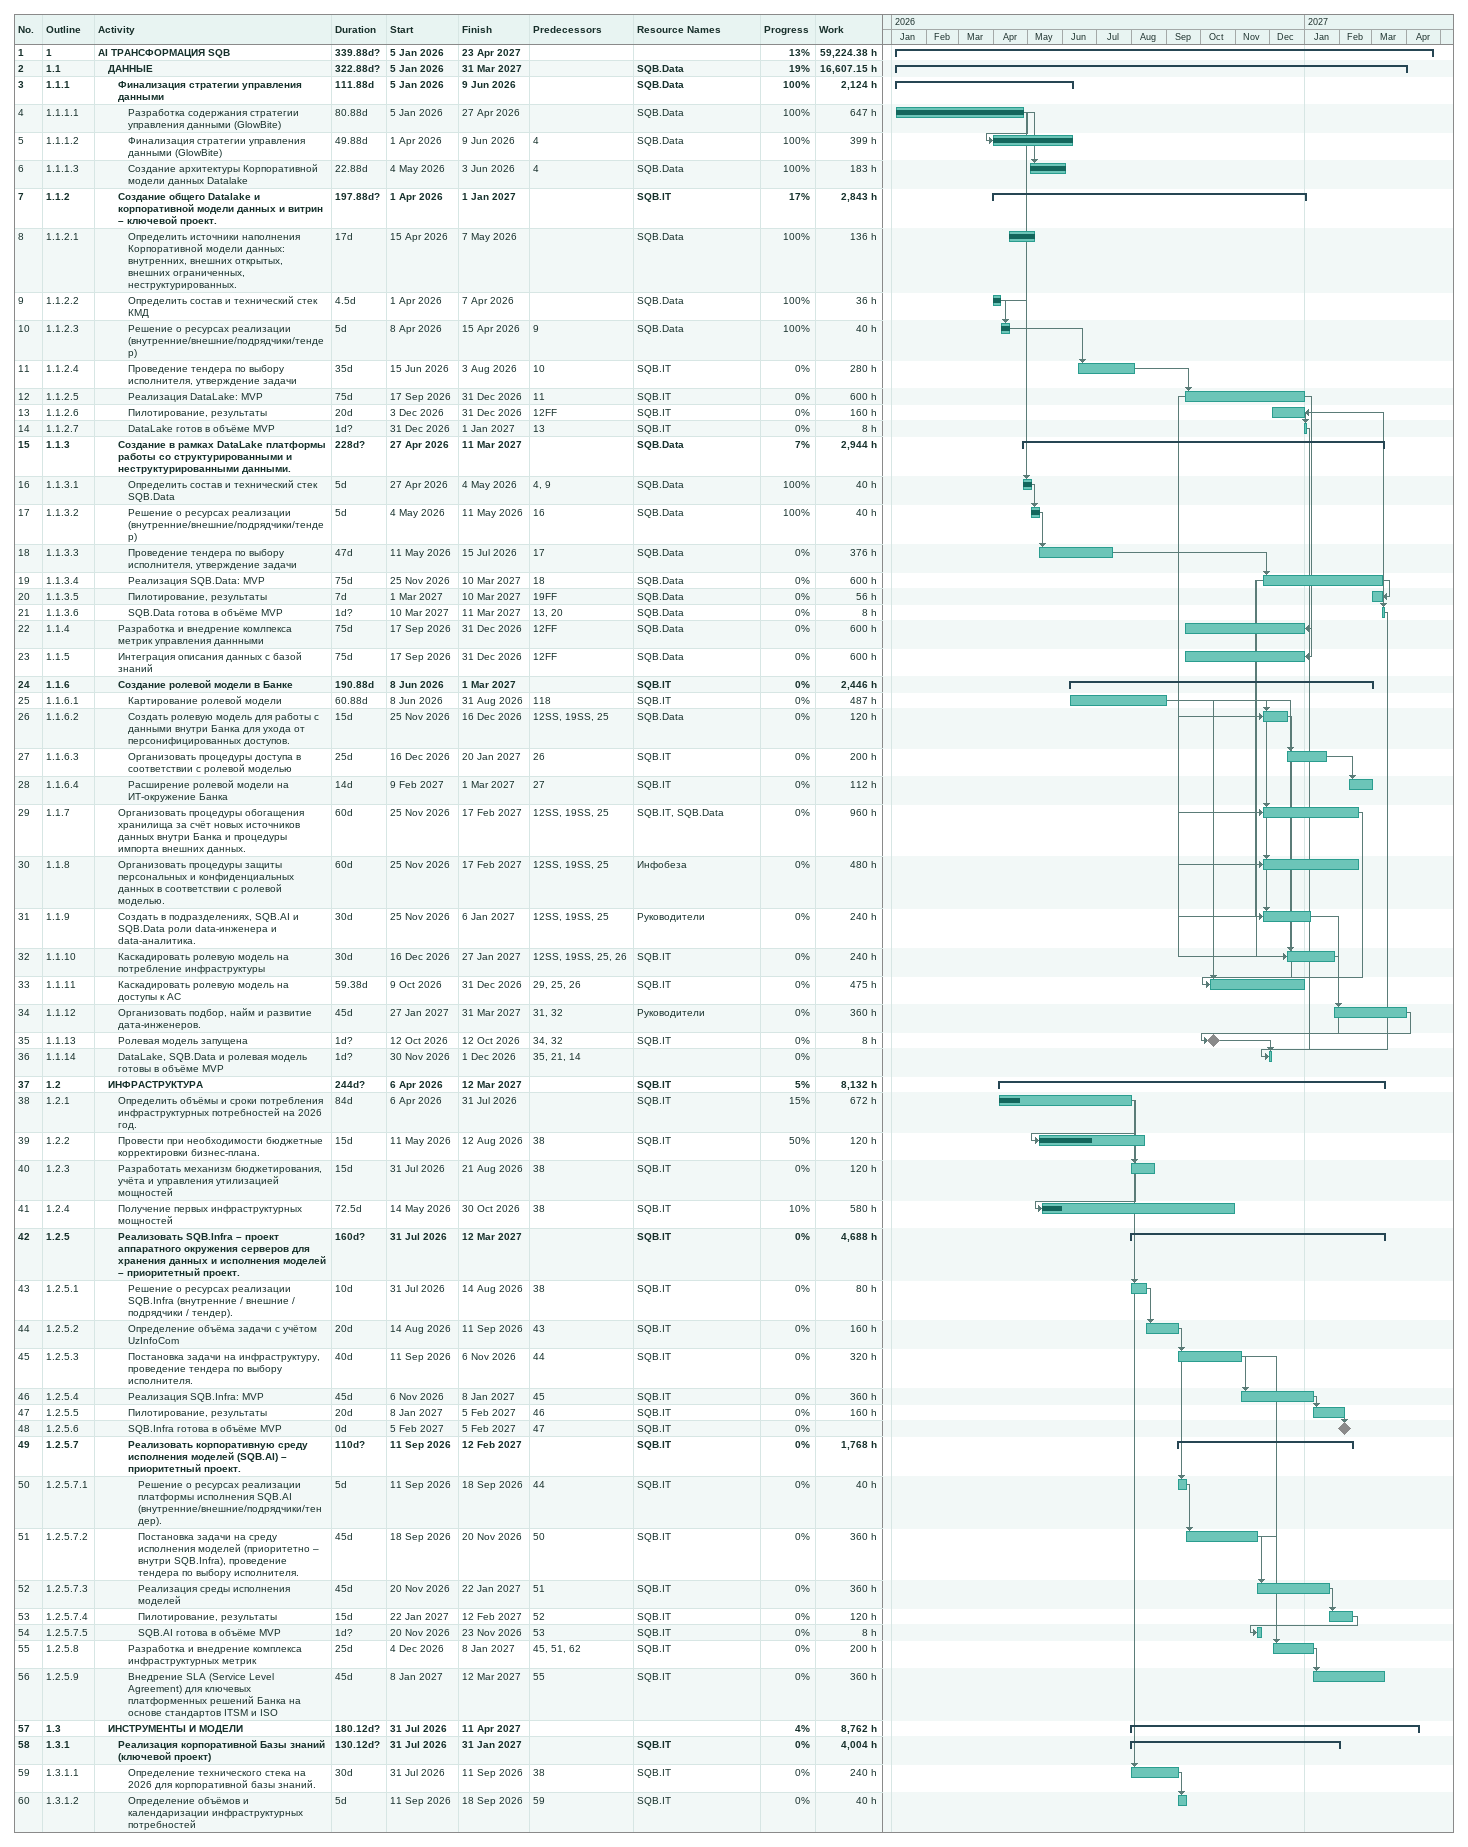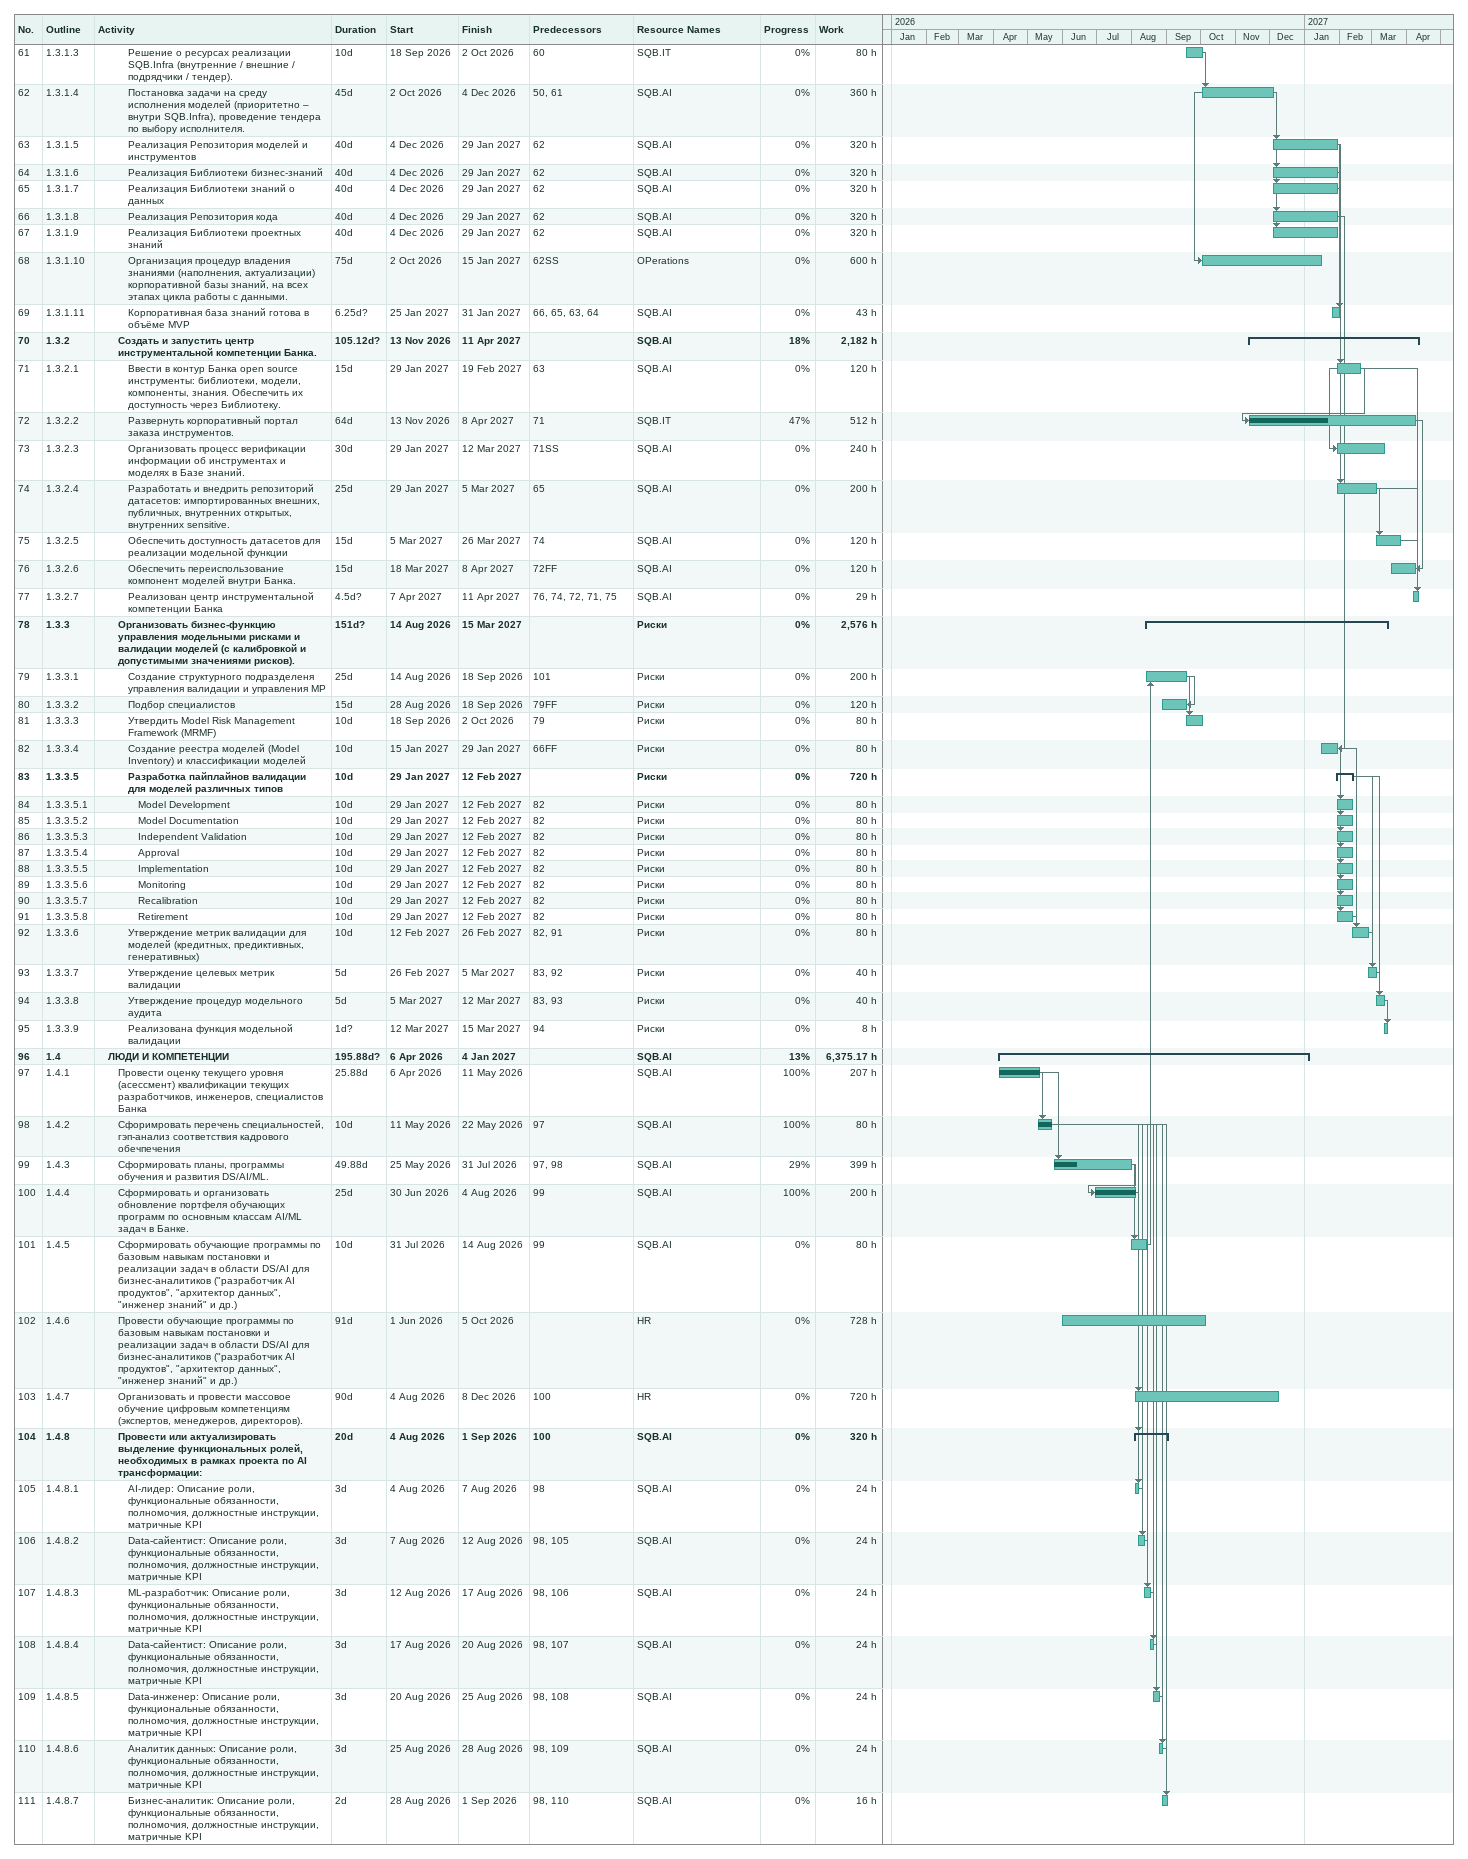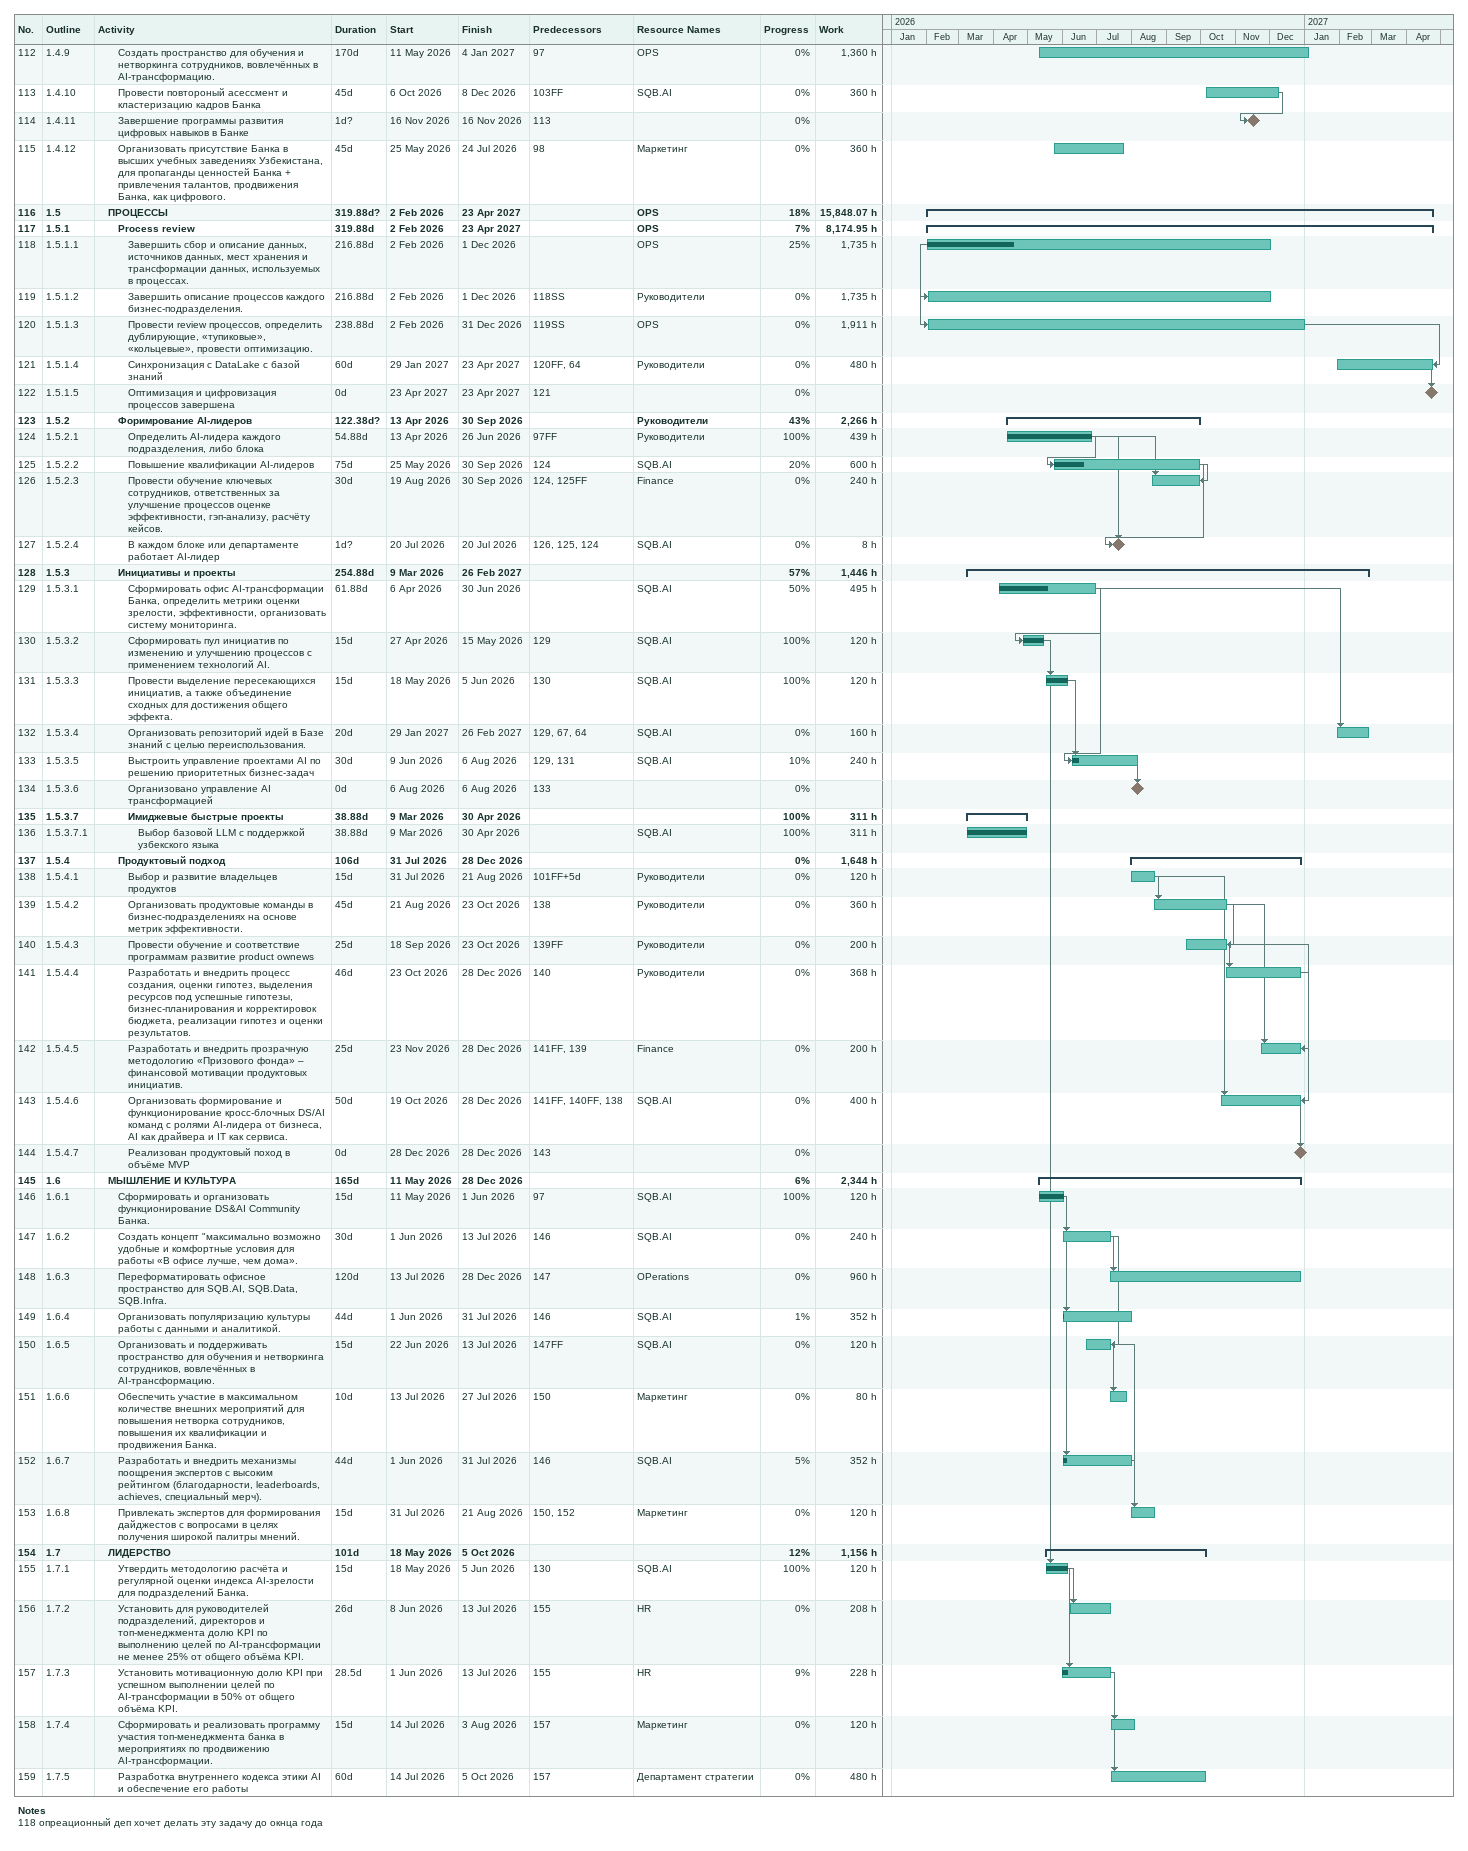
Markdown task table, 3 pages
| ID | WBS | Task | Duration | Start | Finish | Predecessors | Resources | % complete | Work (h) |
|---|---|---|---|---|---|---|---|---|---|
| 1 | 1 | **AI ТРАНСФОРМАЦИЯ SQB** | 339.88d? | 2026-01-05 | 2027-04-23 |  |  | 13 | 59224.38 |
| 2 | 1.1 | **ДАННЫЕ** | 322.88d? | 2026-01-05 | 2027-03-31 |  | SQB.Data | 19 | 16607.15 |
| 3 | 1.1.1 | **Финализация стратегии управления данными** | 111.88d | 2026-01-05 | 2026-06-09 |  | SQB.Data | 100 | 2124 |
| 4 | 1.1.1.1 | Разработка содержания стратегии управления данными (GlowBite) | 80.88d | 2026-01-05 | 2026-04-27 |  | SQB.Data | 100 | 647 |
| 5 | 1.1.1.2 | Финализация стратегии управления данными (GlowBite) | 49.88d | 2026-04-01 | 2026-06-09 | 4 | SQB.Data | 100 | 399 |
| 6 | 1.1.1.3 | Создание архитектуры Корпоративной модели данных Datalake | 22.88d | 2026-05-04 | 2026-06-03 | 4 | SQB.Data | 100 | 183 |
| 7 | 1.1.2 | **Создание общего Datalаke и корпоративной модели данных и витрин – ключевой проект.** | 197.88d? | 2026-04-01 | 2027-01-01 |  | SQB.IT | 17 | 2843 |
| 8 | 1.1.2.1 | Определить источники наполнения Корпоративной модели данных: внутренних, внешних открытых, внешних ограниченных, неструктурированных. | 17d | 2026-04-15 | 2026-05-07 |  | SQB.Data | 100 | 136 |
| 9 | 1.1.2.2 | Определить состав и технический стек КМД | 4.5d | 2026-04-01 | 2026-04-07 |  | SQB.Data | 100 | 36 |
| 10 | 1.1.2.3 | Решение о ресурсах реализации (внутренние/внешние/подрядчики/тендер) | 5d | 2026-04-08 | 2026-04-15 | 9 | SQB.Data | 100 | 40 |
| 11 | 1.1.2.4 | Проведение тендера по выбору исполнителя, утверждение задачи | 35d | 2026-06-15 | 2026-08-03 | 10 | SQB.IT | 0 | 280 |
| 12 | 1.1.2.5 | Реализация DataLake: MVP | 75d | 2026-09-17 | 2026-12-31 | 11 | SQB.IT | 0 | 600 |
| 13 | 1.1.2.6 | Пилотирование, результаты | 20d | 2026-12-03 | 2026-12-31 | 12FF | SQB.IT | 0 | 160 |
| 14 | 1.1.2.7 | DataLake готов в объёме MVP | 1d? | 2026-12-31 | 2027-01-01 | 13 | SQB.IT | 0 | 8 |
| 15 | 1.1.3 | **Создание в рамках DataLake платформы работы со структурированными и неструктурированными данными.** | 228d? | 2026-04-27 | 2027-03-11 |  | SQB.Data | 7 | 2944 |
| 16 | 1.1.3.1 | Определить состав и технический стек SQB.Data | 5d | 2026-04-27 | 2026-05-04 | 4, 9 | SQB.Data | 100 | 40 |
| 17 | 1.1.3.2 | Решение о ресурсах реализации (внутренние/внешние/подрядчики/тендер) | 5d | 2026-05-04 | 2026-05-11 | 16 | SQB.Data | 100 | 40 |
| 18 | 1.1.3.3 | Проведение тендера по выбору исполнителя, утверждение задачи | 47d | 2026-05-11 | 2026-07-15 | 17 | SQB.Data | 0 | 376 |
| 19 | 1.1.3.4 | Реализация SQB.Data: MVP | 75d | 2026-11-25 | 2027-03-10 | 18 | SQB.Data | 0 | 600 |
| 20 | 1.1.3.5 | Пилотирование, результаты | 7d | 2027-03-01 | 2027-03-10 | 19FF | SQB.Data | 0 | 56 |
| 21 | 1.1.3.6 | SQB.Data готова в объёме MVP | 1d? | 2027-03-10 | 2027-03-11 | 13, 20 | SQB.Data | 0 | 8 |
| 22 | 1.1.4 | Разработка и внедрение комлпекса метрик управления даннными | 75d | 2026-09-17 | 2026-12-31 | 12FF | SQB.Data | 0 | 600 |
| 23 | 1.1.5 | Интеграция описания данных с базой знаний | 75d | 2026-09-17 | 2026-12-31 | 12FF | SQB.Data | 0 | 600 |
| 24 | 1.1.6 | **Создание ролевой модели в Банке** | 190.88d | 2026-06-08 | 2027-03-01 |  | SQB.IT | 0 | 2446 |
| 25 | 1.1.6.1 | Картирование ролевой модели | 60.88d | 2026-06-08 | 2026-08-31 | 118 | SQB.IT | 0 | 487 |
| 26 | 1.1.6.2 | Создать ролевую модель для работы с данными внутри Банка для ухода от персонифицированных доступов. | 15d | 2026-11-25 | 2026-12-16 | 12SS, 19SS, 25 | SQB.Data | 0 | 120 |
| 27 | 1.1.6.3 | Организовать процедуры доступа в соответствии с ролевой моделью | 25d | 2026-12-16 | 2027-01-20 | 26 | SQB.IT | 0 | 200 |
| 28 | 1.1.6.4 | Расширение ролевой модели на ИТ-окружение Банка | 14d | 2027-02-09 | 2027-03-01 | 27 | SQB.IT | 0 | 112 |
| 29 | 1.1.7 | Организовать процедуры обогащения хранилища за счёт новых источников данных внутри Банка и процедуры импорта внешних данных. | 60d | 2026-11-25 | 2027-02-17 | 12SS, 19SS, 25 | SQB.IT, SQB.Data | 0 | 960 |
| 30 | 1.1.8 | Организовать процедуры защиты персональных и конфиденциальных данных в соответствии с ролевой моделью. | 60d | 2026-11-25 | 2027-02-17 | 12SS, 19SS, 25 | Инфобеза | 0 | 480 |
| 31 | 1.1.9 | Создать в подразделениях, SQB.AI и SQB.Data роли data-инженера и data-аналитика. | 30d | 2026-11-25 | 2027-01-06 | 12SS, 19SS, 25 | Руководители | 0 | 240 |
| 32 | 1.1.10 | Каскадировать ролевую модель на потребление инфраструктуры | 30d | 2026-12-16 | 2027-01-27 | 12SS, 19SS, 25, 26 | SQB.IT | 0 | 240 |
| 33 | 1.1.11 | Каскадировать ролевую модель на доступы к АС | 59.38d | 2026-10-09 | 2026-12-31 | 29, 25, 26 | SQB.IT | 0 | 475 |
| 34 | 1.1.12 | Организовать подбор, найм и развитие дата-инженеров. | 45d | 2027-01-27 | 2027-03-31 | 31, 32 | Руководители | 0 | 360 |
| 35 | 1.1.13 | Ролевая модель запущена | 1d? | 2026-10-12 | 2026-10-12 | 34, 32 | SQB.IT | 0 | 8 |
| 36 | 1.1.14 | DataLake, SQB.Data и ролевая модель готовы в объёме MVP | 1d? | 2026-11-30 | 2026-12-01 | 35, 21, 14 |  | 0 |  |
| 37 | 1.2 | **ИНФРАСТРУКТУРА** | 244d? | 2026-04-06 | 2027-03-12 |  | SQB.IT | 5 | 8132 |
| 38 | 1.2.1 | Определить объёмы и сроки потребления инфраструктурных потребностей на 2026 год. | 84d | 2026-04-06 | 2026-07-31 |  | SQB.IT | 15 | 672 |
| 39 | 1.2.2 | Провести при необходимости бюджетные корректировки бизнес-плана. | 15d | 2026-05-11 | 2026-08-12 | 38 | SQB.IT | 50 | 120 |
| 40 | 1.2.3 | Разработать механизм бюджетирования, учёта и управления утилизацией мощностей | 15d | 2026-07-31 | 2026-08-21 | 38 | SQB.IT | 0 | 120 |
| 41 | 1.2.4 | Получение первых инфраструктурных мощностей | 72.5d | 2026-05-14 | 2026-10-30 | 38 | SQB.IT | 10 | 580 |
| 42 | 1.2.5 | **Реализовать SQB.Infra – проект аппаратного окружения серверов для хранения данных и исполнения моделей – приоритетный проект.** | 160d? | 2026-07-31 | 2027-03-12 |  | SQB.IT | 0 | 4688 |
| 43 | 1.2.5.1 | Решение о ресурсах реализации SQB.Infra (внутренние / внешние / подрядчики / тендер). | 10d | 2026-07-31 | 2026-08-14 | 38 | SQB.IT | 0 | 80 |
| 44 | 1.2.5.2 | Определение объёма задачи с учётом UzInfoCom | 20d | 2026-08-14 | 2026-09-11 | 43 | SQB.IT | 0 | 160 |
| 45 | 1.2.5.3 | Постановка задачи на инфраструктуру, проведение тендера по выбору исполнителя. | 40d | 2026-09-11 | 2026-11-06 | 44 | SQB.IT | 0 | 320 |
| 46 | 1.2.5.4 | Реализация SQB.Infra: MVP | 45d | 2026-11-06 | 2027-01-08 | 45 | SQB.IT | 0 | 360 |
| 47 | 1.2.5.5 | Пилотирование, результаты | 20d | 2027-01-08 | 2027-02-05 | 46 | SQB.IT | 0 | 160 |
| 48 | 1.2.5.6 | SQB.Infra готова в объёме MVP | 0d | 2027-02-05 | 2027-02-05 | 47 | SQB.IT | 0 |  |
| 49 | 1.2.5.7 | **Реализовать корпоративную среду исполнения моделей (SQB.AI) – приоритетный проект.** | 110d? | 2026-09-11 | 2027-02-12 |  | SQB.IT | 0 | 1768 |
| 50 | 1.2.5.7.1 | Решение о ресурсах реализации платформы исполнения SQB.AI (внутренние/внешние/подрядчики/тендер). | 5d | 2026-09-11 | 2026-09-18 | 44 | SQB.IT | 0 | 40 |
| 51 | 1.2.5.7.2 | Постановка задачи на среду исполнения моделей (приоритетно – внутри SQB.Infra), проведение тендера по выбору исполнителя. | 45d | 2026-09-18 | 2026-11-20 | 50 | SQB.IT | 0 | 360 |
| 52 | 1.2.5.7.3 | Реализация среды исполнения моделей | 45d | 2026-11-20 | 2027-01-22 | 51 | SQB.IT | 0 | 360 |
| 53 | 1.2.5.7.4 | Пилотирование, результаты | 15d | 2027-01-22 | 2027-02-12 | 52 | SQB.IT | 0 | 120 |
| 54 | 1.2.5.7.5 | SQB.AI готова в объёме MVP | 1d? | 2026-11-20 | 2026-11-23 | 53 | SQB.IT | 0 | 8 |
| 55 | 1.2.5.8 | Разработка и внедрение комплекса инфраструктурных метрик | 25d | 2026-12-04 | 2027-01-08 | 45, 51, 62 | SQB.IT | 0 | 200 |
| 56 | 1.2.5.9 | Внедрение SLA (Service Level Agreement) для ключевых платформенных решений Банка на основе стандартов ITSM и ISO | 45d | 2027-01-08 | 2027-03-12 | 55 | SQB.IT | 0 | 360 |
| 57 | 1.3 | **ИНСТРУМЕНТЫ И МОДЕЛИ** | 180.12d? | 2026-07-31 | 2027-04-11 |  |  | 4 | 8762 |
| 58 | 1.3.1 | **Реализация корпоративной Базы знаний (ключевой проект)** | 130.12d? | 2026-07-31 | 2027-01-31 |  | SQB.IT | 0 | 4004 |
| 59 | 1.3.1.1 | Определение технического стека на 2026 для корпоративной базы знаний. | 30d | 2026-07-31 | 2026-09-11 | 38 | SQB.IT | 0 | 240 |
| 60 | 1.3.1.2 | Определение объёмов и календаризации инфраструктурных потребностей | 5d | 2026-09-11 | 2026-09-18 | 59 | SQB.IT | 0 | 40 |
| 61 | 1.3.1.3 | Решение о ресурсах реализации SQB.Infra (внутренние / внешние / подрядчики / тендер). | 10d | 2026-09-18 | 2026-10-02 | 60 | SQB.IT | 0 | 80 |
| 62 | 1.3.1.4 | Постановка задачи на среду исполнения моделей (приоритетно – внутри SQB.Infra), проведение тендера по выбору исполнителя. | 45d | 2026-10-02 | 2026-12-04 | 50, 61 | SQB.AI | 0 | 360 |
| 63 | 1.3.1.5 | Реализация Репозитория моделей и инструментов | 40d | 2026-12-04 | 2027-01-29 | 62 | SQB.AI | 0 | 320 |
| 64 | 1.3.1.6 | Реализация Библиотеки бизнес-знаний | 40d | 2026-12-04 | 2027-01-29 | 62 | SQB.AI | 0 | 320 |
| 65 | 1.3.1.7 | Реализация Библиотеки знаний о данных | 40d | 2026-12-04 | 2027-01-29 | 62 | SQB.AI | 0 | 320 |
| 66 | 1.3.1.8 | Реализация Репозитория кода | 40d | 2026-12-04 | 2027-01-29 | 62 | SQB.AI | 0 | 320 |
| 67 | 1.3.1.9 | Реализация Библиотеки проектных знаний | 40d | 2026-12-04 | 2027-01-29 | 62 | SQB.AI | 0 | 320 |
| 68 | 1.3.1.10 | Организация процедур владения знаниями (наполнения, актуализации) корпоративной базы знаний, на всех этапах цикла работы с данными. | 75d | 2026-10-02 | 2027-01-15 | 62SS | OPerations | 0 | 600 |
| 69 | 1.3.1.11 | Корпоративная база знаний готова в объёме MVP | 6.25d? | 2027-01-25 | 2027-01-31 | 66, 65, 63, 64 | SQB.AI | 0 | 43 |
| 70 | 1.3.2 | **Создать и запустить центр инструментальной компетенции Банка.** | 105.12d? | 2026-11-13 | 2027-04-11 |  | SQB.AI | 18 | 2182 |
| 71 | 1.3.2.1 | Ввести в контур Банка open source инструменты: библиотеки, модели, компоненты, знания. Обеспечить их доступность через Библиотеку. | 15d | 2027-01-29 | 2027-02-19 | 63 | SQB.AI | 0 | 120 |
| 72 | 1.3.2.2 | Развернуть корпоративный портал заказа инструментов. | 64d | 2026-11-13 | 2027-04-08 | 71 | SQB.IT | 47 | 512 |
| 73 | 1.3.2.3 | Организовать процесс верификации информации об инструментах и моделях в Базе знаний. | 30d | 2027-01-29 | 2027-03-12 | 71SS | SQB.AI | 0 | 240 |
| 74 | 1.3.2.4 | Разработать и внедрить репозиторий датасетов: импортированных внешних, публичных, внутренних открытых, внутренних sensitive. | 25d | 2027-01-29 | 2027-03-05 | 65 | SQB.AI | 0 | 200 |
| 75 | 1.3.2.5 | Обеспечить доступность датасетов для реализации модельной функции | 15d | 2027-03-05 | 2027-03-26 | 74 | SQB.AI | 0 | 120 |
| 76 | 1.3.2.6 | Обеспечить переиспользование компонент моделей внутри Банка. | 15d | 2027-03-18 | 2027-04-08 | 72FF | SQB.AI | 0 | 120 |
| 77 | 1.3.2.7 | Реализован центр инструментальной компетенции Банка | 4.5d? | 2027-04-07 | 2027-04-11 | 76, 74, 72, 71, 75 | SQB.AI | 0 | 29 |
| 78 | 1.3.3 | **Организовать бизнес-функцию управления модельными рисками и валидации моделей (с калибровкой и допустимыми значениями рисков).** | 151d? | 2026-08-14 | 2027-03-15 |  | Риски | 0 | 2576 |
| 79 | 1.3.3.1 | Создание структурного подразделеня управления валидации и управления МР | 25d | 2026-08-14 | 2026-09-18 | 101 | Риски | 0 | 200 |
| 80 | 1.3.3.2 | Подбор специалистов | 15d | 2026-08-28 | 2026-09-18 | 79FF | Риски | 0 | 120 |
| 81 | 1.3.3.3 | Утвердить Model Risk Management Framework (MRMF) | 10d | 2026-09-18 | 2026-10-02 | 79 | Риски | 0 | 80 |
| 82 | 1.3.3.4 | Создание реестра моделей (Model Inventory) и классификации моделей | 10d | 2027-01-15 | 2027-01-29 | 66FF | Риски | 0 | 80 |
| 83 | 1.3.3.5 | **Разработка пайплайнов валидации для моделей различных типов** | 10d | 2027-01-29 | 2027-02-12 |  | Риски | 0 | 720 |
| 84 | 1.3.3.5.1 | Model Development | 10d | 2027-01-29 | 2027-02-12 | 82 | Риски | 0 | 80 |
| 85 | 1.3.3.5.2 | Model Documentation | 10d | 2027-01-29 | 2027-02-12 | 82 | Риски | 0 | 80 |
| 86 | 1.3.3.5.3 | Independent Validation | 10d | 2027-01-29 | 2027-02-12 | 82 | Риски | 0 | 80 |
| 87 | 1.3.3.5.4 | Approval | 10d | 2027-01-29 | 2027-02-12 | 82 | Риски | 0 | 80 |
| 88 | 1.3.3.5.5 | Implementation | 10d | 2027-01-29 | 2027-02-12 | 82 | Риски | 0 | 80 |
| 89 | 1.3.3.5.6 | Monitoring | 10d | 2027-01-29 | 2027-02-12 | 82 | Риски | 0 | 80 |
| 90 | 1.3.3.5.7 | Recalibration | 10d | 2027-01-29 | 2027-02-12 | 82 | Риски | 0 | 80 |
| 91 | 1.3.3.5.8 | Retirement | 10d | 2027-01-29 | 2027-02-12 | 82 | Риски | 0 | 80 |
| 92 | 1.3.3.6 | Утверждение метрик валидации для моделей (кредитных, предиктивных, генеративных) | 10d | 2027-02-12 | 2027-02-26 | 82, 91 | Риски | 0 | 80 |
| 93 | 1.3.3.7 | Утверждение целевых метрик валидации | 5d | 2027-02-26 | 2027-03-05 | 83, 92 | Риски | 0 | 40 |
| 94 | 1.3.3.8 | Утверждение процедур модельного аудита | 5d | 2027-03-05 | 2027-03-12 | 83, 93 | Риски | 0 | 40 |
| 95 | 1.3.3.9 | Реализована функция модельной валидации | 1d? | 2027-03-12 | 2027-03-15 | 94 | Риски | 0 | 8 |
| 96 | 1.4 | **ЛЮДИ И КОМПЕТЕНЦИИ** | 195.88d? | 2026-04-06 | 2027-01-04 |  | SQB.AI | 13 | 6375.17 |
| 97 | 1.4.1 | Провести оценку текущего уровня (асессмент) квалификации текущих разработчиков, инженеров, специалистов Банка | 25.88d | 2026-04-06 | 2026-05-11 |  | SQB.AI | 100 | 207 |
| 98 | 1.4.2 | Сфоримровать перечень специальностей, гэп-анализ соответствия кадрового обечпечения | 10d | 2026-05-11 | 2026-05-22 | 97 | SQB.AI | 100 | 80 |
| 99 | 1.4.3 | Сформировать планы, программы обучения и развития DS/AI/ML. | 49.88d | 2026-05-25 | 2026-07-31 | 97, 98 | SQB.AI | 29 | 399 |
| 100 | 1.4.4 | Сформировать и организовать обновление портфеля обучающих программ по основным классам AI/ML задач в Банке. | 25d | 2026-06-30 | 2026-08-04 | 99 | SQB.AI | 100 | 200 |
| 101 | 1.4.5 | Сформировать обучающие программы по базовым навыкам постановки и реализации задач в области DS/AI для бизнес-аналитиков ("разработчик AI продуктов", "архитектор данных", "инженер знаний" и др.) | 10d | 2026-07-31 | 2026-08-14 | 99 | SQB.AI | 0 | 80 |
| 102 | 1.4.6 | Провести обучающие программы по базовым навыкам постановки и реализации задач в области DS/AI для бизнес-аналитиков ("разработчик AI продуктов", "архитектор данных", "инженер знаний" и др.) | 91d | 2026-06-01 | 2026-10-05 |  | HR | 0 | 728 |
| 103 | 1.4.7 | Организовать и провести массовое обучение цифровым компетенциям (экспертов, менеджеров, директоров). | 90d | 2026-08-04 | 2026-12-08 | 100 | HR | 0 | 720 |
| 104 | 1.4.8 | **Провести или актуализировать выделение функциональных ролей, необходимых в рамках проекта по AI трансформации:** | 20d | 2026-08-04 | 2026-09-01 | 100 | SQB.AI | 0 | 320 |
| 105 | 1.4.8.1 | AI-лидер: Описание роли, функциональные обязанности, полномочия, должностные инструкции, матричные KPI | 3d | 2026-08-04 | 2026-08-07 | 98 | SQB.AI | 0 | 24 |
| 106 | 1.4.8.2 | Data-сайентист: Описание роли, функциональные обязанности, полномочия, должностные инструкции, матричные KPI | 3d | 2026-08-07 | 2026-08-12 | 98, 105 | SQB.AI | 0 | 24 |
| 107 | 1.4.8.3 | ML-разработчик: Описание роли, функциональные обязанности, полномочия, должностные инструкции, матричные KPI | 3d | 2026-08-12 | 2026-08-17 | 98, 106 | SQB.AI | 0 | 24 |
| 108 | 1.4.8.4 | Data-сайентист: Описание роли, функциональные обязанности, полномочия, должностные инструкции, матричные KPI | 3d | 2026-08-17 | 2026-08-20 | 98, 107 | SQB.AI | 0 | 24 |
| 109 | 1.4.8.5 | Data-инженер: Описание роли, функциональные обязанности, полномочия, должностные инструкции, матричные KPI | 3d | 2026-08-20 | 2026-08-25 | 98, 108 | SQB.AI | 0 | 24 |
| 110 | 1.4.8.6 | Аналитик данных: Описание роли, функциональные обязанности, полномочия, должностные инструкции, матричные KPI | 3d | 2026-08-25 | 2026-08-28 | 98, 109 | SQB.AI | 0 | 24 |
| 111 | 1.4.8.7 | Бизнес-аналитик: Описание роли, функциональные обязанности, полномочия, должностные инструкции, матричные KPI | 2d | 2026-08-28 | 2026-09-01 | 98, 110 | SQB.AI | 0 | 16 |
| 112 | 1.4.9 | Создать пространство для обучения и нетворкинга сотрудников, вовлечённых в AI-трансформацию. | 170d | 2026-05-11 | 2027-01-04 | 97 | OPS | 0 | 1360 |
| 113 | 1.4.10 | Провести повтороный асессмент и кластеризацию кадров Банка | 45d | 2026-10-06 | 2026-12-08 | 103FF | SQB.AI | 0 | 360 |
| 114 | 1.4.11 | Завершение программы развития цифровых навыков в Банке | 1d? | 2026-11-16 | 2026-11-16 | 113 |  | 0 |  |
| 115 | 1.4.12 | Организовать присутствие Банка в высших учебных заведениях Узбекистана, для пропаганды ценностей Банка + привлечения талантов, продвижения Банка, как цифрового. | 45d | 2026-05-25 | 2026-07-24 | 98 | Маркетинг | 0 | 360 |
| 116 | 1.5 | **ПРОЦЕССЫ** | 319.88d? | 2026-02-02 | 2027-04-23 |  | OPS | 18 | 15848.07 |
| 117 | 1.5.1 | **Process review** | 319.88d | 2026-02-02 | 2027-04-23 |  | OPS | 7 | 8174.95 |
| 118 | 1.5.1.1 | Завершить сбор и описание данных, источников данных, мест хранения и трансформации данных, используемых в процессах. | 216.88d | 2026-02-02 | 2026-12-01 |  | OPS | 25 | 1735 |
| 119 | 1.5.1.2 | Завершить описание процессов каждого бизнес-подразделения. | 216.88d | 2026-02-02 | 2026-12-01 | 118SS | Руководители | 0 | 1735 |
| 120 | 1.5.1.3 | Провести review процессов, определить дублирующие, «тупиковые», «кольцевые», провести оптимизацию. | 238.88d | 2026-02-02 | 2026-12-31 | 119SS | OPS | 0 | 1911 |
| 121 | 1.5.1.4 | Синхронизация с DataLake с базой знаний | 60d | 2027-01-29 | 2027-04-23 | 120FF, 64 | Руководители | 0 | 480 |
| 122 | 1.5.1.5 | Оптимизация и цифровизация процессов завершена | 0d | 2027-04-23 | 2027-04-23 | 121 |  | 0 |  |
| 123 | 1.5.2 | **Форимрование AI-лидеров** | 122.38d? | 2026-04-13 | 2026-09-30 |  | Руководители | 43 | 2266 |
| 124 | 1.5.2.1 | Определить AI-лидера каждого подразделения, либо блока | 54.88d | 2026-04-13 | 2026-06-26 | 97FF | Руководители | 100 | 439 |
| 125 | 1.5.2.2 | Повышение квалификации AI-лидеров | 75d | 2026-05-25 | 2026-09-30 | 124 | SQB.AI | 20 | 600 |
| 126 | 1.5.2.3 | Провести обучение ключевых сотрудников, ответственных за улучшение процессов оценке эффективности, гэп-анализу, расчёту кейсов. | 30d | 2026-08-19 | 2026-09-30 | 124, 125FF | Finance | 0 | 240 |
| 127 | 1.5.2.4 | В каждом блоке или департаменте работает AI-лидер | 1d? | 2026-07-20 | 2026-07-20 | 126, 125, 124 | SQB.AI | 0 | 8 |
| 128 | 1.5.3 | **Инициативы и проекты** | 254.88d | 2026-03-09 | 2027-02-26 |  |  | 57 | 1446 |
| 129 | 1.5.3.1 | Сформировать офис AI-трансформации Банка, определить метрики оценки зрелости, эффективности, организовать систему мониторинга. | 61.88d | 2026-04-06 | 2026-06-30 |  | SQB.AI | 50 | 495 |
| 130 | 1.5.3.2 | Сформировать пул инициатив по изменению и улучшению процессов с применением технологий AI. | 15d | 2026-04-27 | 2026-05-15 | 129 | SQB.AI | 100 | 120 |
| 131 | 1.5.3.3 | Провести выделение пересекающихся инициатив, а также объединение сходных для достижения общего эффекта. | 15d | 2026-05-18 | 2026-06-05 | 130 | SQB.AI | 100 | 120 |
| 132 | 1.5.3.4 | Организовать репозиторий идей в Базе знаний с целью переиспользования. | 20d | 2027-01-29 | 2027-02-26 | 129, 67, 64 | SQB.AI | 0 | 160 |
| 133 | 1.5.3.5 | Выстроить управление проектами AI по решению приоритетных бизнес-задач | 30d | 2026-06-09 | 2026-08-06 | 129, 131 | SQB.AI | 10 | 240 |
| 134 | 1.5.3.6 | Организовано управление AI трансформацией | 0d | 2026-08-06 | 2026-08-06 | 133 |  | 0 |  |
| 135 | 1.5.3.7 | **Имиджевые быстрые проекты** | 38.88d | 2026-03-09 | 2026-04-30 |  |  | 100 | 311 |
| 136 | 1.5.3.7.1 | Выбор базовой LLM с поддержкой узбекского языка | 38.88d | 2026-03-09 | 2026-04-30 |  | SQB.AI | 100 | 311 |
| 137 | 1.5.4 | **Продуктовый подход** | 106d | 2026-07-31 | 2026-12-28 |  |  | 0 | 1648 |
| 138 | 1.5.4.1 | Выбор и развитие владельцев продуктов | 15d | 2026-07-31 | 2026-08-21 | 101FF+5d | Руководители | 0 | 120 |
| 139 | 1.5.4.2 | Организовать продуктовые команды в бизнес-подразделениях на основе метрик эффективности. | 45d | 2026-08-21 | 2026-10-23 | 138 | Руководители | 0 | 360 |
| 140 | 1.5.4.3 | Провести обучение и соответствие программам развитие product ownews | 25d | 2026-09-18 | 2026-10-23 | 139FF | Руководители | 0 | 200 |
| 141 | 1.5.4.4 | Разработать и внедрить процесс создания, оценки гипотез, выделения ресурсов под успешные гипотезы, бизнес-планирования и корректировок бюджета, реализации гипотез и оценки результатов. | 46d | 2026-10-23 | 2026-12-28 | 140 | Руководители | 0 | 368 |
| 142 | 1.5.4.5 | Разработать и внедрить прозрачную методологию «Призового фонда» – финансовой мотивации продуктовых инициатив. | 25d | 2026-11-23 | 2026-12-28 | 141FF, 139 | Finance | 0 | 200 |
| 143 | 1.5.4.6 | Организовать формирование и функционирование кросс-блочных DS/AI команд с ролями AI-лидера от бизнеса, AI как драйвера и IT как сервиса. | 50d | 2026-10-19 | 2026-12-28 | 141FF, 140FF, 138 | SQB.AI | 0 | 400 |
| 144 | 1.5.4.7 | Реализован продуктовый поход в объёме MVP | 0d | 2026-12-28 | 2026-12-28 | 143 |  | 0 |  |
| 145 | 1.6 | **МЫШЛЕНИЕ И КУЛЬТУРА** | 165d | 2026-05-11 | 2026-12-28 |  |  | 6 | 2344 |
| 146 | 1.6.1 | Сформировать и организовать функционирование DS&AI Community Банка. | 15d | 2026-05-11 | 2026-06-01 | 97 | SQB.AI | 100 | 120 |
| 147 | 1.6.2 | Создать концепт "максимально возможно удобные и комфортные условия для работы «В офисе лучше, чем дома». | 30d | 2026-06-01 | 2026-07-13 | 146 | SQB.AI | 0 | 240 |
| 148 | 1.6.3 | Переформатировать офисное пространство для SQB.AI, SQB.Data, SQB.Infra. | 120d | 2026-07-13 | 2026-12-28 | 147 | OPerations | 0 | 960 |
| 149 | 1.6.4 | Организовать популяризацию культуры работы с данными и аналитикой. | 44d | 2026-06-01 | 2026-07-31 | 146 | SQB.AI | 1 | 352 |
| 150 | 1.6.5 | Организовать и поддерживать пространство для обучения и нетворкинга сотрудников, вовлечённых в AI-трансформацию. | 15d | 2026-06-22 | 2026-07-13 | 147FF | SQB.AI | 0 | 120 |
| 151 | 1.6.6 | Обеспечить участие в максимальном количестве внешних мероприятий для повышения нетворка сотрудников, повышения их квалификации и продвижения Банка. | 10d | 2026-07-13 | 2026-07-27 | 150 | Маркетинг | 0 | 80 |
| 152 | 1.6.7 | Разработать и внедрить механизмы поощрения экспертов с высоким рейтингом (благодарности, leaderboards, achieves, специальный мерч). | 44d | 2026-06-01 | 2026-07-31 | 146 | SQB.AI | 5 | 352 |
| 153 | 1.6.8 | Привлекать экспертов для формирования дайджестов с вопросами в целях получения широкой палитры мнений. | 15d | 2026-07-31 | 2026-08-21 | 150, 152 | Маркетинг | 0 | 120 |
| 154 | 1.7 | **ЛИДЕРСТВО** | 101d | 2026-05-18 | 2026-10-05 |  |  | 12 | 1156 |
| 155 | 1.7.1 | Утвердить методологию расчёта и регулярной оценки индекса AI-зрелости для подразделений Банка. | 15d | 2026-05-18 | 2026-06-05 | 130 | SQB.AI | 100 | 120 |
| 156 | 1.7.2 | Установить для руководителей подразделений, директоров и топ-менеджмента долю KPI по выполнению целей по AI-трансформации не менее 25% от общего объёма KPI. | 26d | 2026-06-08 | 2026-07-13 | 155 | HR | 0 | 208 |
| 157 | 1.7.3 | Установить мотивационную долю KPI при успешном выполнении целей по AI-трансформации в 50% от общего объёма KPI. | 28.5d | 2026-06-01 | 2026-07-13 | 155 | HR | 9 | 228 |
| 158 | 1.7.4 | Сформировать и реализовать программу участия топ-менеджмента банка в мероприятиях по продвижению AI-трансформации. | 15d | 2026-07-14 | 2026-08-03 | 157 | Маркетинг | 0 | 120 |
| 159 | 1.7.5 | Разработка внутреннего кодекса этики AI и обеспечение его работы | 60d | 2026-07-14 | 2026-10-05 | 157 | Департамент стратегии | 0 | 480 |

Notes
- 118: опреационный деп хочет делать эту задачу до окнца года
